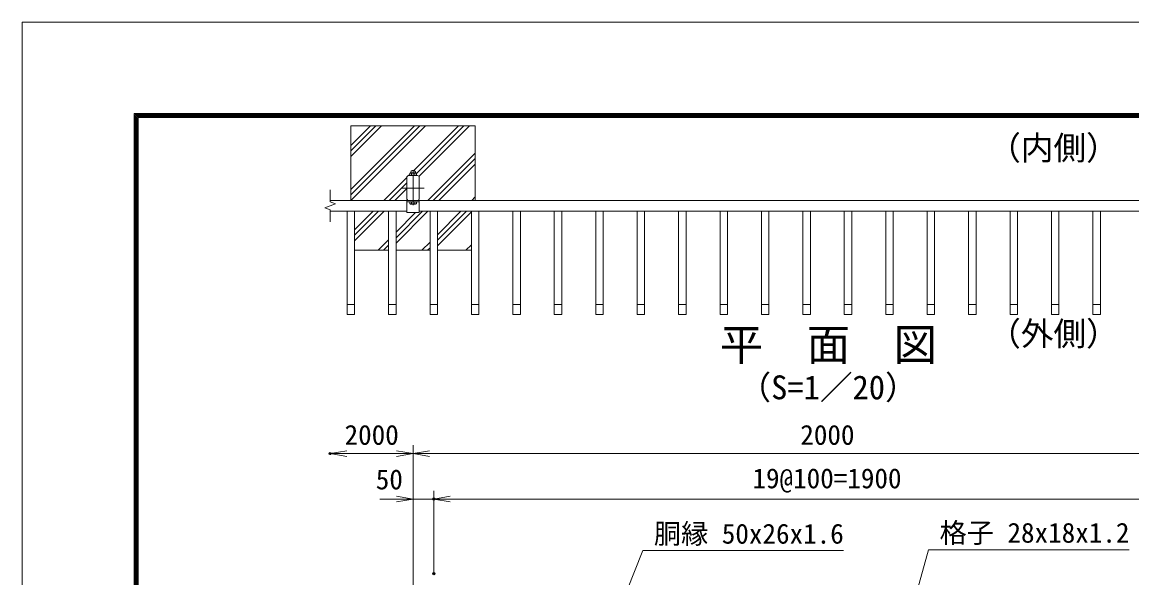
# Model space of a CAD drawing. Units: millimetres, scale not verified. Extents: x -4200 to 4200, y -2970 to 2970.
# Drawn here: x -4200 to -1522, y 1630 to 2970 of the extents above; entities that cross this region are included whole.
import ezdxf
from ezdxf.enums import TextEntityAlignment as Align

# ---------------------------------------------------------------- set-up
doc = ezdxf.new("R2010")
doc.units = ezdxf.units.MM
doc.header["$LTSCALE"] = 10
doc.header["$PDMODE"] = 32
doc.header["$PDSIZE"] = 5
doc.linetypes.add('USER1', pattern=[50.8, 31.75, -6.35, 6.35, -6.35])
for name, color, linetype, lineweight in [('0-0_D-STR1', 1, 'Continuous', 18), ('0-1_D-BMK', 2, 'USER1', 13), ('0-5_D-STR3', 3, 'Continuous', 13), ('0-6_D-STR-DIM', 7, 'Continuous', 13), ('0-7_0', 7, 'Continuous', 18), ('0-9_D-TTL-TXT', 7, 'Continuous', 18), ('0-A_D-STR-TXT', 7, 'Continuous', 13), ('0-B_D-TTL', 7, 'Continuous', 18)]:
    doc.layers.add(name, color=color, linetype=linetype, lineweight=lineweight)
doc.layers.add('0-8_Defpoints', color=253, linetype='Continuous')
doc.styles.add('ＭＳ ゴシック', font='')
doc.styles.get('ＭＳ ゴシック').set_extended_font_data('MS Gothic')

# ---------------------------------------------------------------- blocks, each defined once
blk = doc.blocks.new('_Open')
at = {"layer": '0-7_0'}
blk.add_line((-10, 1.667), (0, 0), dxfattribs=at)
blk.add_lwpolyline([(-10, -1.667), (0, 0), (-10, 0)], dxfattribs=at)

msp = doc.modelspace()

# ---------------------------------------------------------------- linework, layer by layer
at = {"layer": '0-0_D-STR1'}
for p, q in [((-3246.17, 2600.1), (-3266.97, 2600.1)), ((-3271.57, 2595.5), (-3271.57, 2544.7)), ((-3241.57, 2544.7), (-3241.57, 2595.5)), ((-3456.57, 2540.1), (-1056.57, 2540.1)), ((-3241.57, 2536.89), (-3271.57, 2536.89)), ((-3266.97, 2540.1), (-3246.17, 2540.1)), ((-3241.57, 2510.89), (-3241.57, 2540.09)), ((-3456.57, 2514.1), (-3271.57, 2514.1)), ((-3415.57, 2264.85), (-3415.57, 2514.1)), ((-3397.57, 2264.85), (-3397.57, 2514.1)), ((-3315.57, 2264.85), (-3315.57, 2514.1)), ((-3297.57, 2264.85), (-3297.57, 2514.1)), ((-3241.57, 2514.1), (-1271.57, 2514.1)), ((-3215.57, 2264.85), (-3215.57, 2514.1)), ((-3197.57, 2264.85), (-3197.57, 2514.1)), ((-3115.57, 2264.85), (-3115.57, 2514.1)), ((-3097.57, 2264.85), (-3097.57, 2514.1)), ((-3015.57, 2264.85), (-3015.57, 2514.1)), ((-2997.57, 2264.85), (-2997.57, 2514.1)), ((-2915.57, 2264.85), (-2915.57, 2514.1)), ((-2897.57, 2264.85), (-2897.57, 2514.1)), ((-2815.57, 2264.85), (-2815.57, 2514.1)), ((-2797.57, 2264.85), (-2797.57, 2514.1)), ((-2715.57, 2264.85), (-2715.57, 2514.1)), ((-2697.57, 2264.85), (-2697.57, 2514.1)), ((-2615.57, 2264.85), (-2615.57, 2514.1)), ((-2597.57, 2264.85), (-2597.57, 2514.1)), ((-2515.57, 2264.85), (-2515.57, 2514.1)), ((-2497.57, 2264.85), (-2497.57, 2514.1)), ((-2415.57, 2264.85), (-2415.57, 2514.1)), ((-2397.57, 2264.85), (-2397.57, 2514.1)), ((-2315.57, 2264.85), (-2315.57, 2514.1)), ((-2297.57, 2264.85), (-2297.57, 2514.1)), ((-2215.57, 2264.85), (-2215.57, 2514.1)), ((-2197.57, 2264.85), (-2197.57, 2514.1)), ((-2115.57, 2264.85), (-2115.57, 2514.1)), ((-2097.57, 2264.85), (-2097.57, 2514.1)), ((-2015.57, 2264.85), (-2015.57, 2514.1)), ((-1997.57, 2264.85), (-1997.57, 2514.1)), ((-1915.57, 2264.85), (-1915.57, 2514.1)), ((-1897.57, 2264.85), (-1897.57, 2514.1)), ((-1815.57, 2264.85), (-1815.57, 2514.1)), ((-1797.57, 2264.85), (-1797.57, 2514.1)), ((-1715.57, 2264.85), (-1715.57, 2514.1)), ((-1697.57, 2264.85), (-1697.57, 2514.1)), ((-1615.57, 2264.85), (-1615.57, 2514.1)), ((-1597.57, 2264.85), (-1597.57, 2514.1)), ((-3397.57, 2289.1), (-3415.57, 2289.1)), ((-3297.57, 2289.1), (-3315.57, 2289.1)), ((-3197.57, 2289.1), (-3215.57, 2289.1)), ((-3097.57, 2289.1), (-3115.57, 2289.1)), ((-2997.57, 2289.1), (-3015.57, 2289.1)), ((-2897.57, 2289.1), (-2915.57, 2289.1)), ((-2797.57, 2289.1), (-2815.57, 2289.1)), ((-2697.57, 2289.1), (-2715.57, 2289.1)), ((-2597.57, 2289.1), (-2615.57, 2289.1)), ((-2497.57, 2289.1), (-2515.57, 2289.1)), ((-2397.57, 2289.1), (-2415.57, 2289.1)), ((-2297.57, 2289.1), (-2315.57, 2289.1)), ((-2197.57, 2289.1), (-2215.57, 2289.1)), ((-2097.57, 2289.1), (-2115.57, 2289.1)), ((-1997.57, 2289.1), (-2015.57, 2289.1)), ((-1897.57, 2289.1), (-1915.57, 2289.1)), ((-1797.57, 2289.1), (-1815.57, 2289.1)), ((-1697.57, 2289.1), (-1715.57, 2289.1)), ((-1597.57, 2289.1), (-1615.57, 2289.1)), ((-3397.57, 2264.85), (-3415.57, 2264.85)), ((-3297.57, 2264.85), (-3315.57, 2264.85)), ((-3197.57, 2264.85), (-3215.57, 2264.85)), ((-3097.57, 2264.85), (-3115.57, 2264.85)), ((-2997.57, 2264.85), (-3015.57, 2264.85)), ((-2897.57, 2264.85), (-2915.57, 2264.85)), ((-2797.57, 2264.85), (-2815.57, 2264.85)), ((-2697.57, 2264.85), (-2715.57, 2264.85)), ((-2597.57, 2264.85), (-2615.57, 2264.85)), ((-2497.57, 2264.85), (-2515.57, 2264.85)), ((-2397.57, 2264.85), (-2415.57, 2264.85)), ((-2297.57, 2264.85), (-2315.57, 2264.85)), ((-2197.57, 2264.85), (-2215.57, 2264.85)), ((-2097.57, 2264.85), (-2115.57, 2264.85)), ((-1997.57, 2264.85), (-2015.57, 2264.85)), ((-1897.57, 2264.85), (-1915.57, 2264.85)), ((-1797.57, 2264.85), (-1815.57, 2264.85)), ((-1697.57, 2264.85), (-1715.57, 2264.85)), ((-1597.57, 2264.85), (-1615.57, 2264.85))]:
    msp.add_line(p, q, dxfattribs=at)
msp.add_lwpolyline([(-3241.57, 2510.89), (-3271.57, 2510.89), (-3271.57, 2540.09)], dxfattribs=at)
for centre, start, end in [((-3266.97, 2595.5), 90, 180), ((-3246.17, 2595.5), 0, 90), ((-3266.97, 2544.7), 180, 270), ((-3246.17, 2544.7), 270, 0)]:
    msp.add_arc(centre, 4.6, start, end, dxfattribs=at)
at = {"layer": '0-1_D-BMK'}
for p, q in [((-3283.07, 2720.1), (-3230.07, 2720.1)), ((-3256.57, 2611.59), (-3256.57, 2528.59)), ((-3283.07, 2570.09), (-3230.07, 2570.09)), ((-3283.07, 2420.1), (-3230.07, 2420.1))]:
    msp.add_line(p, q, dxfattribs=at)
at = {"layer": '0-5_D-STR3'}
for p, q in [((-3264.61, 2601.09), (-3264.61, 2605.59)), ((-3262.75, 2606.59), (-3250.4, 2606.59)), ((-3262.75, 2606.59), (-3250.4, 2606.59)), ((-3262.75, 2600.09), (-3250.4, 2600.09)), ((-3262.75, 2600.09), (-3250.4, 2600.09)), ((-3260.56, 2605.59), (-3260.56, 2601.09)), ((-3252.46, 2605.59), (-3252.46, 2601.09)), ((-3248.41, 2601.09), (-3248.41, 2605.59)), ((-3264.67, 2536.89), (-3248.47, 2536.89)), ((-3264.67, 2532.39), (-3264.67, 2536.89)), ((-3262.81, 2531.39), (-3250.46, 2531.39)), ((-3260.62, 2532.39), (-3260.62, 2536.89)), ((-3252.52, 2532.39), (-3252.52, 2536.89)), ((-3248.47, 2532.39), (-3248.47, 2536.89))]:
    msp.add_line(p, q, dxfattribs=at)
for centre, radius, start, end in [((-3262.59, 2604.06), 2.54, 37.21089, 142.78911), ((-3262.59, 2602.63), 2.54, 217.21089, 322.78911), ((-3263.46, 2606.97), 0.5, 279.83916, 352.83194), ((-3256.51, 2606.09), 6.5, 7.16806, 172.83194), ((-3256.51, 2597.89), 8.7, 62.26063, 117.73937), ((-3256.51, 2608.8), 8.7, 242.26063, 297.73937), ((-3250.44, 2604.04), 2.55, 37.42505, 142.57495), ((-3250.44, 2602.64), 2.55, 217.42505, 322.57495), ((-3249.57, 2606.97), 0.5, 187.16806, 253.42019), ((-3262.65, 2533.93), 2.54, 217.21089, 322.78911), ((-3256.57, 2540.1), 8.7, 242.26063, 297.73937), ((-3250.5, 2533.94), 2.55, 217.42505, 322.57495)]:
    msp.add_arc(centre, radius, start, end, dxfattribs=at)
at = {"layer": '0-6_D-STR-DIM'}
for p, q in [((-3456.57, 2565.85), (-3456.57, 2537.04)), ((-3469.79, 2522.62), (-3443.36, 2532.23)), ((-3456.57, 2517.81), (-3469.79, 2522.62)), ((-3443.36, 2532.23), (-3456.57, 2537.04)), ((-3456.57, 2517.81), (-3456.57, 2489)), ((-3256.57, 1929.62), (-3456.57, 1929.62)), ((-3256.57, 1255.1), (-3256.57, 1949.62)), ((-3256.57, 1255.1), (-3256.57, 1949.62)), ((-3256.57, 1929.62), (-1256.57, 1929.62)), ((-3256.57, 1255.1), (-3256.57, 1840.09)), ((-3206.57, 1640.1), (-3206.57, 1840.09)), ((-3206.57, 1660.1), (-3206.57, 1840.09)), ((-3296.57, 1820.09), (-3336.57, 1820.09)), ((-3256.57, 1820.09), (-3206.57, 1820.09)), ((-3206.57, 1820.09), (-1306.57, 1820.09)), ((-3166.57, 1820.09), (-3126.57, 1820.09))]:
    msp.add_line(p, q, dxfattribs=at)
at = {"layer": '0-7_0'}
for p, q in [((-3406.57, 2540.1), (-3406.57, 2720.1)), ((-3106.57, 2720.1), (-3406.57, 2720.1)), ((-3406.57, 2646.28), (-3332.76, 2720.09)), ((-3406.57, 2540.21), (-3226.69, 2720.09)), ((-3406.57, 2659.54), (-3346.02, 2720.09)), ((-3406.57, 2553.47), (-3239.95, 2720.09)), ((-3406.57, 2672.8), (-3359.28, 2720.09)), ((-3406.57, 2566.73), (-3253.21, 2720.09)), ((-3254.86, 2612.38), (-3147.14, 2720.09)), ((-3248.41, 2605.57), (-3133.89, 2720.09)), ((-3242.48, 2598.24), (-3120.63, 2720.09)), ((-3106.57, 2540.1), (-3106.57, 2720.1)), ((-3221.08, 2540.09), (-3106.57, 2654.6)), ((-3207.82, 2540.09), (-3106.57, 2641.34)), ((-3194.56, 2540.09), (-3106.57, 2628.08)), ((-3267.15, 2600.09), (-3264.61, 2602.63)), ((-3327.14, 2540.09), (-3271.57, 2595.67)), ((-3313.89, 2540.09), (-3271.57, 2582.41)), ((-3300.63, 2540.09), (-3271.57, 2569.15)), ((-3115.01, 2540.09), (-3106.57, 2548.53)), ((-3397.57, 2443.15), (-3326.63, 2514.09)), ((-3397.57, 2456.41), (-3339.89, 2514.09)), ((-3397.57, 2469.66), (-3353.14, 2514.09)), ((-3297.57, 2437.08), (-3220.56, 2514.09)), ((-3297.57, 2450.34), (-3233.82, 2514.09)), ((-3297.57, 2463.6), (-3250.28, 2510.89)), ((-3197.57, 2444.27), (-3127.75, 2514.09)), ((-3197.57, 2457.53), (-3141.01, 2514.09)), ((-3197.57, 2431.02), (-3115.57, 2513.02)), ((-3341.08, 2420.09), (-3315.57, 2445.6)), ((-3235.01, 2420.09), (-3215.57, 2439.53)), ((-3315.57, 2420.1), (-3397.57, 2420.1)), ((-3327.82, 2420.09), (-3315.57, 2432.34)), ((-3215.57, 2420.1), (-3297.57, 2420.1)), ((-3221.75, 2420.09), (-3215.57, 2426.27)), ((-3115.57, 2420.1), (-3197.57, 2420.1)), ((-3128.95, 2420.09), (-3115.57, 2433.47)), ((-3115.69, 2420.09), (-3115.57, 2420.21))]:
    msp.add_line(p, q, dxfattribs=at)
at = {"layer": '0-8_Defpoints'}
for p in [(-3456.57, 1929.62), (-3206.57, 1820.09), (-3206.57, 1640.1)]:
    msp.add_point(p, dxfattribs=at)
at = {"layer": '0-A_D-STR-TXT'}
for points in [[(-2217.25, 1695.59), (-2701.93, 1695.59), (-2955.58, 1057.77)], [(-1527.69, 1697.92), (-2012.37, 1697.92), (-2102.05, 1376.21)]]:
    msp.add_lwpolyline(points, dxfattribs=at)
at = {"layer": '0-B_D-TTL'}
for points in [[(-4199.96, -2969.91), (4200.04, -2969.91), (4200.04, 2970.09), (-4199.96, 2970.09)], [(-3929.96, 2750.09), (3930.04, 2750.09), (3930.04, -2749.91), (-3929.96, -2749.91)], [(-3927.46, 2747.59), (3927.54, 2747.59), (3927.54, -2747.41), (-3927.46, -2747.41)], [(-3924.96, 2745.09), (3925.04, 2745.09), (3925.04, -2744.91), (-3924.96, -2744.91)], [(-3922.46, 2742.59), (3922.54, 2742.59), (3922.54, -2742.41), (-3922.46, -2742.41)], [(-3919.96, 2740.09), (3920.04, 2740.09), (3920.04, -2739.91), (-3919.96, -2739.91)]]:
    msp.add_lwpolyline(points, close=True, dxfattribs=at)

# ---------------------------------------------------------------- block references
at = {"layer": '0-6_D-STR-DIM', "xscale": 4, "yscale": 4, "rotation": 180}
for p in [(-3456.57, 1929.62), (-3256.57, 1929.62), (-3206.57, 1820.09), (-3206.57, 1820.09)]:
    msp.add_blockref('_Open', p, dxfattribs=at)
at = {"layer": '0-6_D-STR-DIM', "xscale": 4, "yscale": 4}
for p in [(-3256.57, 1929.62), (-3256.57, 1820.09)]:
    msp.add_blockref('_Open', p, dxfattribs=at)

# ---------------------------------------------------------------- texts
at = {"layer": '0-6_D-STR-DIM', "style": 'ＭＳ ゴシック'}
for s, p in [('2000', (-3421.84, 1936.36)), ('2000', (-2321.84, 1936.36)), ('50', (-3346.52, 1828.94)), ('19@100=1900', (-2437.29, 1831.54))]:
    msp.add_text(s, height=48.09, dxfattribs=at).set_placement(p, align=Align.BOTTOM_LEFT)
at = {"layer": '0-9_D-TTL-TXT', "style": 'ＭＳ ゴシック'}
for s, height, p in [('（内側）', 57.7, (-1868.16, 2620.8)), ('（外側）', 57.7, (-1868.16, 2172.76)), ('平\u3000面\u3000図', 76.98, (-2516.47, 2130.71)), ('（S=1／20）', 57.7, (-2470.99, 2043.25))]:
    msp.add_text(s, height=height, dxfattribs=at).set_placement(p, align=Align.BOTTOM_LEFT)
at = {"layer": '0-A_D-STR-TXT', "style": 'ＭＳ ゴシック'}
for s, p in [('格子 28x18x1.2', (-1985.65, 1700.29)), ('胴縁 50x26x1.6', (-2675.21, 1697.97))]:
    msp.add_text(s, height=48.09, dxfattribs=at).set_placement(p, align=Align.BOTTOM_LEFT)

doc.saveas('drawing.dxf')
